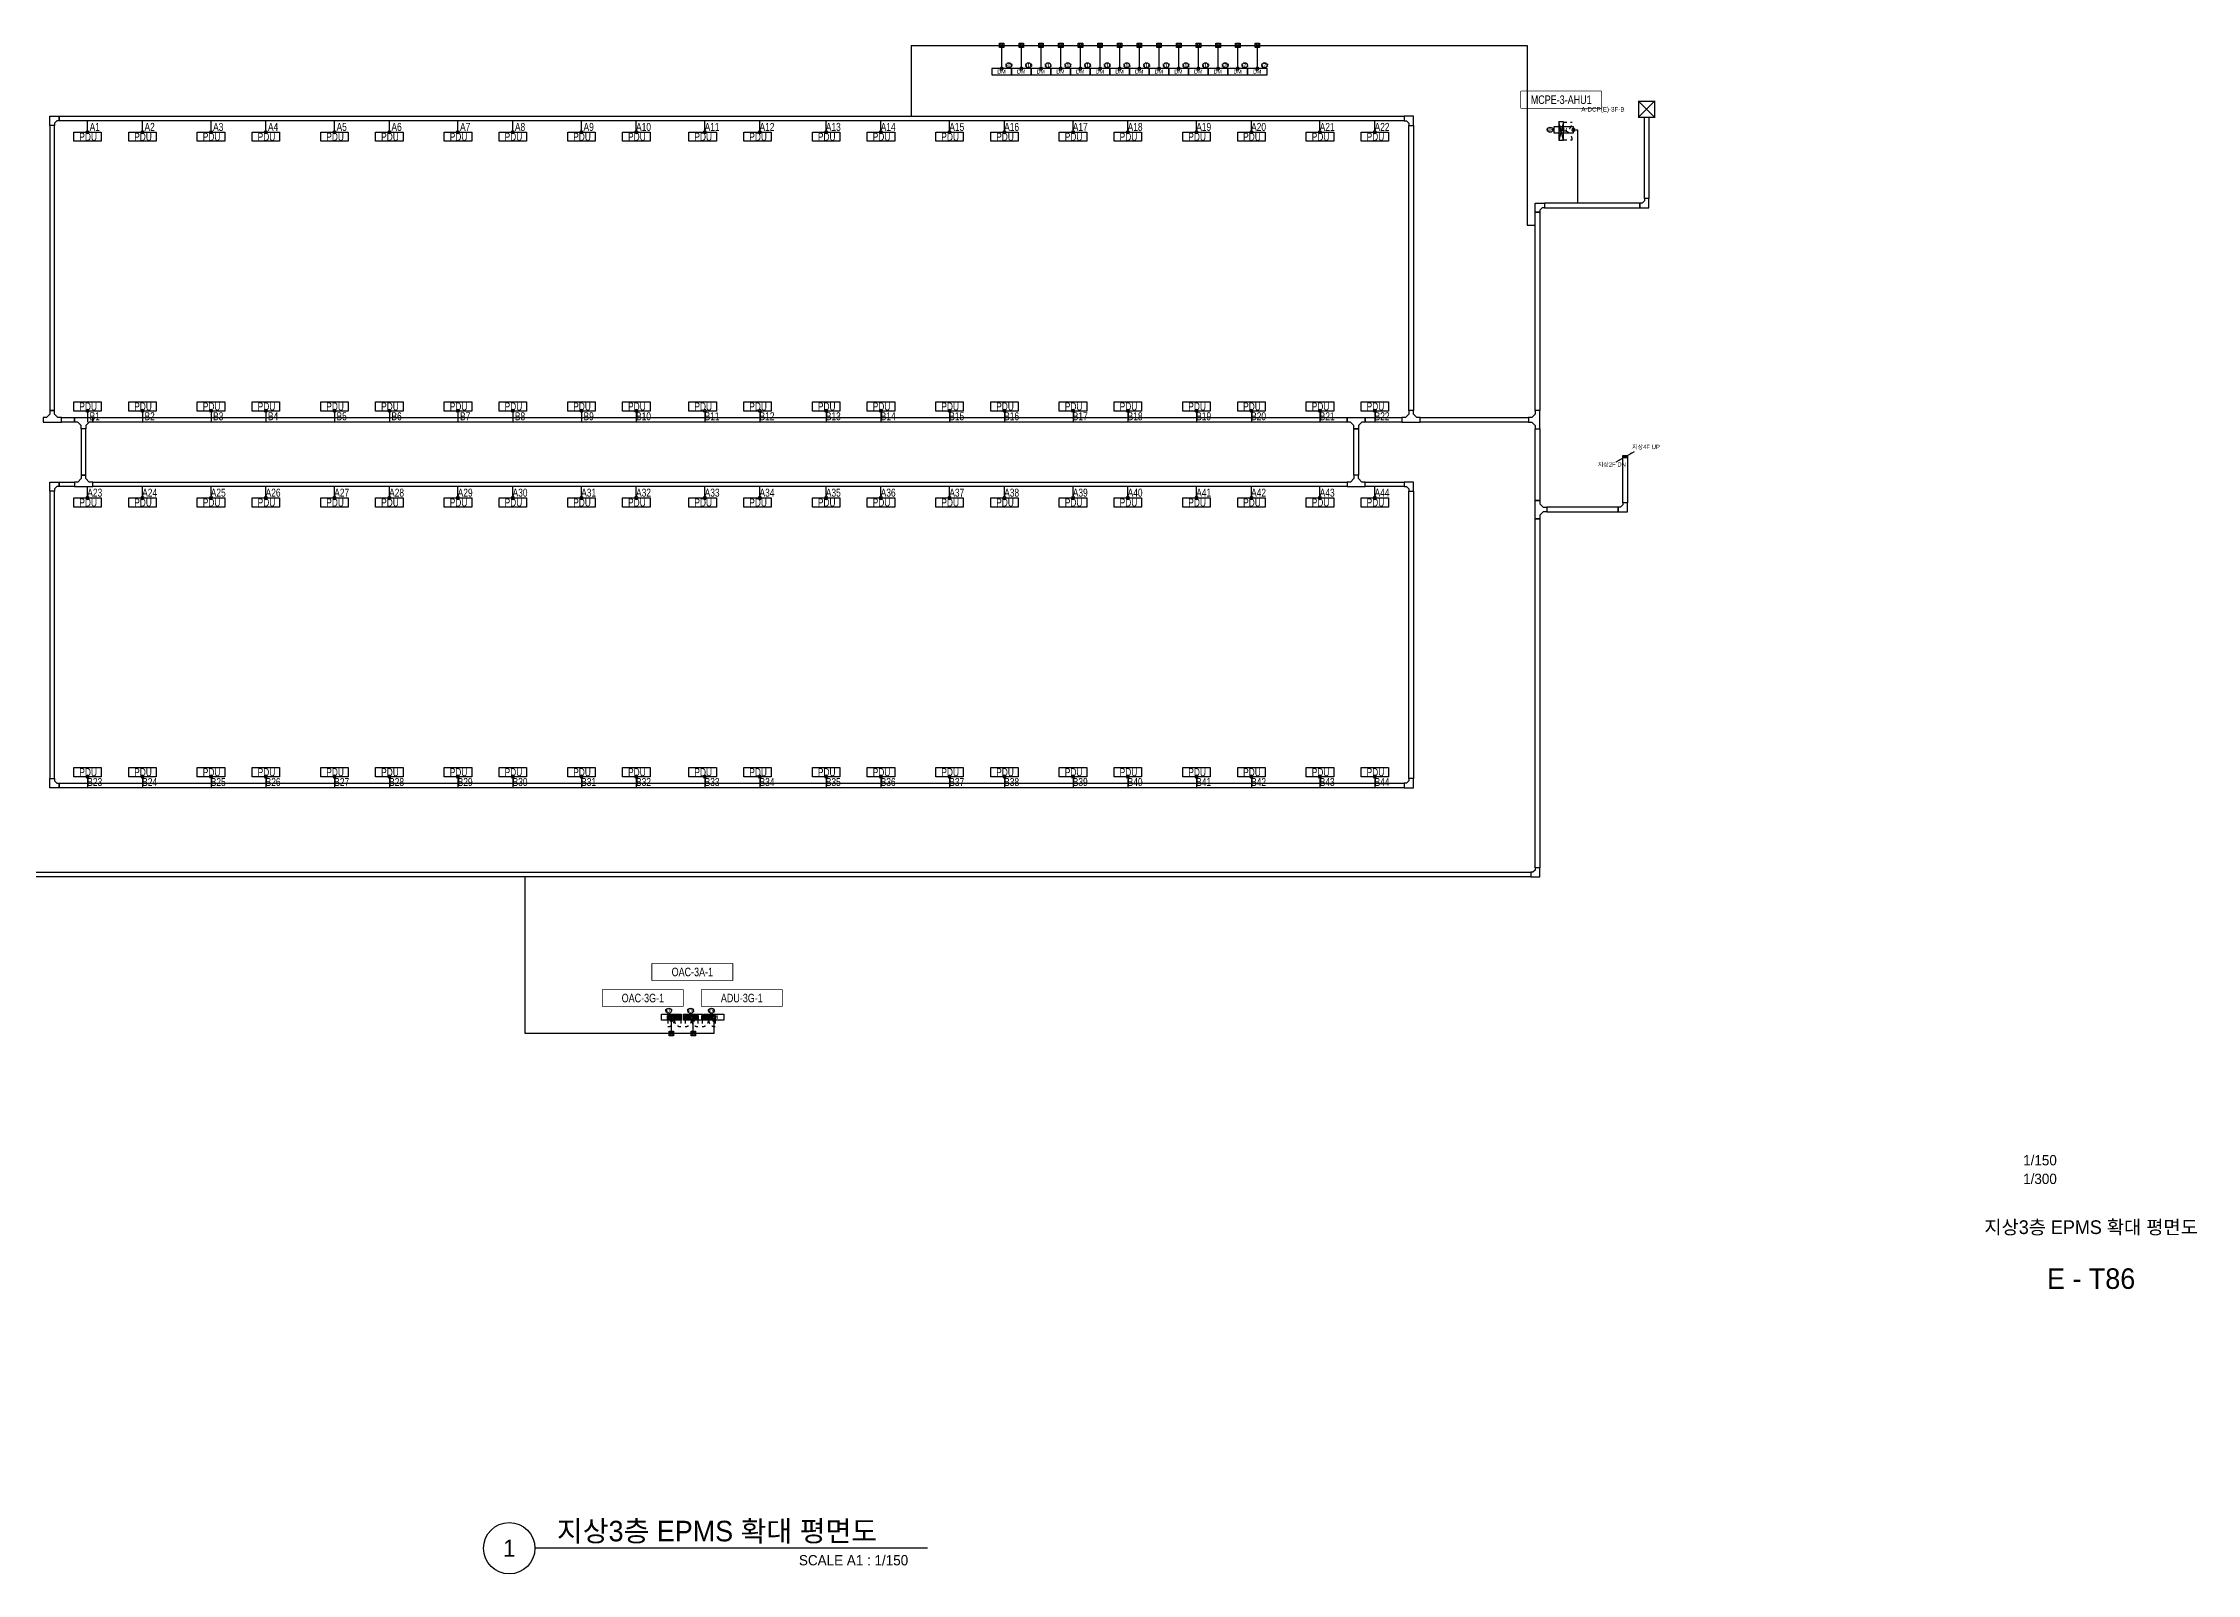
# Model space of a CAD drawing. Header units: millimetres. Extents: x 89450 to 753248, y -530175 to 1209785.
# Drawn here: x 279354 to 373553, y 182625 to 249598 of the extents above; entities that cross this region are included whole.
import ezdxf
from ezdxf.enums import TextEntityAlignment as Align

# ---------------------------------------------------------------- set-up
doc = ezdxf.new("R2010")
doc.units = ezdxf.units.MM
doc.header["$LTSCALE"] = 150
doc.linetypes.add('CONTINOUS', pattern=[0])
doc.linetypes.add('D1', pattern=[3, 1, -1, 1])
for name, color, linetype in [('------01 Motor Control Panel or Center', 4, 'Continuous'), ('-----26 Electrical Cable Tray_LV_UT', 141, 'Continuous'), ('-----29 Indicator', 1, 'Continuous'), ('-----41 Drawing Title', 2, 'Continuous'), ('-----42 Drawing Number', 2, 'Continuous'), ('-----43 Drawing Scale', 3, 'Continuous'), ('-----99 EPMS CABLE DUCT', 4, 'Continuous'), ('-----99 EPMS CONDUIT', 4, 'Continuous'), ('-----99 EPMS DEVICE', 3, 'Continuous'), ('-----99 EPMS PNL', 6, 'Continuous')]:
    doc.layers.add(name, color=color, linetype=linetype)
doc.styles.add('ELEC', font='')
doc.styles.get('ELEC').set_extended_font_data('Dotum')

# ---------------------------------------------------------------- blocks, each defined once
blk = doc.blocks.new('PNL3')
at = {"color": 161, "linetype": 'D1'}
for p, q in [((-200, 280), (-480, 280)), ((-200, -280), (-480, -280))]:
    blk.add_line(p, q, dxfattribs=at)
at = {"color": 161}
for p, q in [((-200, 276), (0, 76)), ((-200, 205), (0, 5)), ((-200, 135), (0, -65)), ((-200, 64), (0, -136)), ((-153, 300), (0, 147)), ((-83, 300), (0, 217)), ((-200, -7), (0, -207)), ((-200, -78), (0, -278)), ((-200, -148), (-48, -300)), ((-200, -219), (-119, -300))]:
    blk.add_line(p, q, dxfattribs=at)
blk.add_lwpolyline([(0, -300), (-200, -300), (-200, 300), (0, 300)], close=True, dxfattribs=at)
at = {"color": 161, "linetype": 'D1'}
for centre, start, end in [((-200, 280), 180, 270), ((-200, -280), 90, 180)]:
    blk.add_arc(centre, 280, start, end, dxfattribs=at)
blk = doc.blocks.new('MCP_EQUIPMENT-2')
at = {"color": 161}
for p, q in [((200, 400), (0, -400)), ((200, -400), (0, 400))]:
    blk.add_line(p, q, dxfattribs=at)
at = {"color": 161, "linetype": 'D1'}
for p, q in [((200, 380), (580, 380)), ((200, -380), (580, -380))]:
    blk.add_line(p, q, dxfattribs=at)
at = {"color": 161}
blk.add_lwpolyline([(200, 400), (0, 400), (0, -400), (200, -400)], close=True, dxfattribs=at)
at = {"color": 161, "linetype": 'D1'}
for centre, start, end in [((200, 380), 270, 0), ((200, -380), 0, 90)]:
    blk.add_arc(centre, 380, start, end, dxfattribs=at)
blk = doc.blocks.new('zw$32E')
for p, q in [((100, 0), (0, 0)), ((0, 0), (0, -400)), ((100, -75), (100, 0)), ((0, -400), (100, -400)), ((175, -150), (100, -75)), ((100, -325), (175, -250)), ((100, -400), (100, -325)), ((250, -150), (175, -150)), ((175, -250), (250, -250)), ((250, -250), (250, -150))]:
    blk.add_line(p, q)

msp = doc.modelspace()

# ---------------------------------------------------------------- linework, layer by layer
at = {"layer": '------01 Motor Control Panel or Center', "linetype": 'CONTINOUS', "elevation": 0}
msp.add_lwpolyline([(347502, 247490), (347502, 246750), (343998, 246750), (343998, 247490)], close=True, dxfattribs=at)
at = {"layer": '------01 Motor Control Panel or Center', "color": 1, "linetype": 'CONTINOUS', "elevation": 0}
for points in [[(307337, 208190), (307337, 207450), (303834, 207450), (303834, 208190)], [(311666, 208190), (311666, 207450), (308162, 207450), (308162, 208190)]]:
    msp.add_lwpolyline(points, close=True, dxfattribs=at)
at = {"layer": '-----26 Electrical Cable Tray_LV_UT', "elevation": 0}
for points in [[(280700, 245700), (281900, 245700), (281900, 245300), (280700, 245300)], [(283100, 245700), (284300, 245700), (284300, 245300), (283100, 245300)], [(286100, 245700), (287300, 245700), (287300, 245300), (286100, 245300)], [(288500, 245700), (289700, 245700), (289700, 245300), (288500, 245300)], [(291500, 245700), (292700, 245700), (292700, 245300), (291500, 245300)], [(293900, 245700), (295100, 245700), (295100, 245300), (293900, 245300)], [(296900, 245700), (298100, 245700), (298100, 245300), (296900, 245300)], [(299300, 245700), (300500, 245700), (300500, 245300), (299300, 245300)], [(302300, 245700), (303500, 245700), (303500, 245300), (302300, 245300)], [(304700, 245700), (305900, 245700), (305900, 245300), (304700, 245300)], [(307600, 245700), (308800, 245700), (308800, 245300), (307600, 245300)], [(310000, 245700), (311200, 245700), (311200, 245300), (310000, 245300)], [(313000, 245700), (314200, 245700), (314200, 245300), (313000, 245300)], [(315400, 245700), (316600, 245700), (316600, 245300), (315400, 245300)], [(318400, 245700), (319600, 245700), (319600, 245300), (318400, 245300)], [(320800, 245700), (322000, 245700), (322000, 245300), (320800, 245300)], [(323800, 245700), (325000, 245700), (325000, 245300), (323800, 245300)], [(326200, 245700), (327400, 245700), (327400, 245300), (326200, 245300)], [(329200, 245700), (330400, 245700), (330400, 245300), (329200, 245300)], [(331600, 245700), (332800, 245700), (332800, 245300), (331600, 245300)], [(334600, 245700), (335800, 245700), (335800, 245300), (334600, 245300)], [(337000, 245700), (338200, 245700), (338200, 245300), (337000, 245300)], [(280700, 233900), (281900, 233900), (281900, 233500), (280700, 233500)], [(283100, 233900), (284300, 233900), (284300, 233500), (283100, 233500)], [(286100, 233900), (287300, 233900), (287300, 233500), (286100, 233500)], [(288500, 233900), (289700, 233900), (289700, 233500), (288500, 233500)], [(291500, 233900), (292700, 233900), (292700, 233500), (291500, 233500)], [(293900, 233900), (295100, 233900), (295100, 233500), (293900, 233500)], [(296900, 233900), (298100, 233900), (298100, 233500), (296900, 233500)], [(299300, 233900), (300500, 233900), (300500, 233500), (299300, 233500)], [(302300, 233900), (303500, 233900), (303500, 233500), (302300, 233500)], [(304700, 233900), (305900, 233900), (305900, 233500), (304700, 233500)], [(307600, 233900), (308800, 233900), (308800, 233500), (307600, 233500)], [(310000, 233900), (311200, 233900), (311200, 233500), (310000, 233500)], [(313000, 233900), (314200, 233900), (314200, 233500), (313000, 233500)], [(315400, 233900), (316600, 233900), (316600, 233500), (315400, 233500)], [(318400, 233900), (319600, 233900), (319600, 233500), (318400, 233500)], [(320800, 233900), (322000, 233900), (322000, 233500), (320800, 233500)], [(323800, 233900), (325000, 233900), (325000, 233500), (323800, 233500)], [(326200, 233900), (327400, 233900), (327400, 233500), (326200, 233500)], [(329200, 233900), (330400, 233900), (330400, 233500), (329200, 233500)], [(331600, 233900), (332800, 233900), (332800, 233500), (331600, 233500)], [(334600, 233900), (335800, 233900), (335800, 233500), (334600, 233500)], [(337000, 233900), (338200, 233900), (338200, 233500), (337000, 233500)], [(280700, 229700), (281900, 229700), (281900, 229300), (280700, 229300)], [(283100, 229700), (284300, 229700), (284300, 229300), (283100, 229300)], [(286100, 229700), (287300, 229700), (287300, 229300), (286100, 229300)], [(288500, 229700), (289700, 229700), (289700, 229300), (288500, 229300)], [(291500, 229700), (292700, 229700), (292700, 229300), (291500, 229300)], [(293900, 229700), (295100, 229700), (295100, 229300), (293900, 229300)], [(296900, 229700), (298100, 229700), (298100, 229300), (296900, 229300)], [(299300, 229700), (300500, 229700), (300500, 229300), (299300, 229300)], [(302300, 229700), (303500, 229700), (303500, 229300), (302300, 229300)], [(304700, 229700), (305900, 229700), (305900, 229300), (304700, 229300)], [(307600, 229700), (308800, 229700), (308800, 229300), (307600, 229300)], [(310000, 229700), (311200, 229700), (311200, 229300), (310000, 229300)], [(313000, 229700), (314200, 229700), (314200, 229300), (313000, 229300)], [(315400, 229700), (316600, 229700), (316600, 229300), (315400, 229300)], [(318400, 229700), (319600, 229700), (319600, 229300), (318400, 229300)], [(320800, 229700), (322000, 229700), (322000, 229300), (320800, 229300)], [(323800, 229700), (325000, 229700), (325000, 229300), (323800, 229300)], [(326200, 229700), (327400, 229700), (327400, 229300), (326200, 229300)], [(329200, 229700), (330400, 229700), (330400, 229300), (329200, 229300)], [(331600, 229700), (332800, 229700), (332800, 229300), (331600, 229300)], [(334600, 229700), (335800, 229700), (335800, 229300), (334600, 229300)], [(337000, 229700), (338200, 229700), (338200, 229300), (337000, 229300)], [(280700, 217900), (281900, 217900), (281900, 217500), (280700, 217500)], [(283100, 217900), (284300, 217900), (284300, 217500), (283100, 217500)], [(286100, 217900), (287300, 217900), (287300, 217500), (286100, 217500)], [(288500, 217900), (289700, 217900), (289700, 217500), (288500, 217500)], [(291500, 217900), (292700, 217900), (292700, 217500), (291500, 217500)], [(293900, 217900), (295100, 217900), (295100, 217500), (293900, 217500)], [(296900, 217900), (298100, 217900), (298100, 217500), (296900, 217500)], [(299300, 217900), (300500, 217900), (300500, 217500), (299300, 217500)], [(302300, 217900), (303500, 217900), (303500, 217500), (302300, 217500)], [(304700, 217900), (305900, 217900), (305900, 217500), (304700, 217500)], [(307600, 217900), (308800, 217900), (308800, 217500), (307600, 217500)], [(310000, 217900), (311200, 217900), (311200, 217500), (310000, 217500)], [(313000, 217900), (314200, 217900), (314200, 217500), (313000, 217500)], [(315400, 217900), (316600, 217900), (316600, 217500), (315400, 217500)], [(318400, 217900), (319600, 217900), (319600, 217500), (318400, 217500)], [(320800, 217900), (322000, 217900), (322000, 217500), (320800, 217500)], [(323800, 217900), (325000, 217900), (325000, 217500), (323800, 217500)], [(326200, 217900), (327400, 217900), (327400, 217500), (326200, 217500)], [(329200, 217900), (330400, 217900), (330400, 217500), (329200, 217500)], [(331600, 217900), (332800, 217900), (332800, 217500), (331600, 217500)], [(334600, 217900), (335800, 217900), (335800, 217500), (334600, 217500)], [(337000, 217900), (338200, 217900), (338200, 217500), (337000, 217500)]]:
    msp.add_lwpolyline(points, close=True, dxfattribs=at)
at = {"layer": '-----29 Indicator'}
for centre in [(321595, 248625), (322455, 248625), (323315, 248625), (324175, 248625), (325035, 248625), (325895, 248625), (326756, 248625), (327616, 248625), (328476, 248625), (329336, 248625), (330196, 248625), (331056, 248625), (331917, 248625), (332777, 248625), (345265, 245804)]:
    msp.add_circle(centre, 114, dxfattribs=at)
at = {"layer": '-----41 Drawing Title', "color": 7}
msp.add_line((318032, 183750), (300868, 183750), dxfattribs=at)
msp.add_circle((299743, 183750), 1125, dxfattribs=at)
at = {"layer": '-----99 EPMS CABLE DUCT'}
for p, q in [((317314, 249498), (344258, 249498)), ((317314, 249498), (317314, 246393, 0)), ((348545, 231500, 0), (348951, 231734, 0)), ((348545, 231500, 0), (348139, 231266, 0)), ((348455, 231540, 0), (348635, 231460, 0)), ((348455, 231460, 0), (348635, 231540, 0))]:
    msp.add_line(p, q, dxfattribs=at)
at = {"layer": '-----99 EPMS CABLE DUCT', "elevation": 0}
for points in [[(279854, 245993), (279654, 245993), (279654, 246393), (280054, 246393), (280054, 246193), (279954, 246193), (279854, 246093), (279854, 245993)], [(339087, 245993), (339287, 245993), (339287, 246393), (338887, 246393), (338887, 246193), (338987, 246193), (339087, 246093), (339087, 245993)], [(344816, 242194), (344616, 242194), (344616, 242594), (345016, 242594), (345016, 242394), (344916, 242394), (344816, 242294), (344816, 242194)], [(349187, 242594), (349187, 242394), (349587, 242394), (349587, 242794), (349387, 242794), (349387, 242694), (349287, 242594), (349187, 242594)], [(279854, 229993), (279654, 229993), (279654, 230393), (280054, 230393), (280054, 230193), (279954, 230193), (279854, 230093), (279854, 229993)], [(339087, 229993), (339287, 229993), (339287, 230393), (338887, 230393), (338887, 230193), (338987, 230193), (339087, 230093), (339087, 229993)], [(348245, 229289), (348245, 229089), (348645, 229089), (348645, 229489), (348445, 229489), (348445, 229389), (348345, 229289), (348245, 229289)], [(280054, 217218), (280054, 217018), (279654, 217018), (279654, 217418), (279854, 217418), (279854, 217318), (279954, 217218), (280054, 217218)], [(338887, 217218), (338887, 217018), (339287, 217018), (339287, 217418), (339087, 217418), (339087, 217318), (338987, 217218), (338887, 217218)], [(344416, 213319), (344416, 213119), (344816, 213119), (344816, 213519), (344616, 213519), (344616, 213419), (344516, 213319), (344416, 213319)]]:
    msp.add_lwpolyline(points, dxfattribs=at)
for points in [[(279654, 245993), (279654, 233518), (279854, 233518), (279854, 245993)], [(280054, 246393), (338887, 246393), (338887, 246193), (280054, 246193)], [(339287, 245993), (339287, 233518), (339087, 233518), (339087, 245993)], [(349387, 246350), (349587, 246350), (349587, 242794), (349387, 242794)], [(344616, 242194), (344816, 242194), (344816, 233518), (344616, 233518)], [(349187, 242594), (345016, 242594), (345016, 242394), (349187, 242394)], [(280154, 233218), (280725, 233218), (280725, 233018), (280154, 233018)], [(281225, 232718), (281025, 232718), (281025, 230693), (281225, 230693)], [(281525, 233218), (336382, 233218), (336382, 233018), (281525, 233018)], [(336682, 232718), (336882, 232718), (336882, 230693), (336682, 230693)], [(337182, 233218), (338787, 233218), (338787, 233018), (337182, 233018)], [(339587, 233218), (344316, 233218), (344316, 233018), (339587, 233018)], [(344616, 232718), (344816, 232718), (344816, 229589), (344616, 229589)], [(348445, 231550), (348645, 231550), (348645, 229489), (348445, 229489)], [(348445, 231550), (348645, 231550), (348645, 231450), (348445, 231450)], [(348455, 231540), (348635, 231540), (348635, 231460), (348455, 231460)], [(279654, 229993), (279654, 217418), (279854, 217418), (279854, 229993)], [(280054, 230393), (280725, 230393), (280725, 230193), (280054, 230193)], [(281525, 230393), (336382, 230393), (336382, 230193), (281525, 230193)], [(337182, 230393), (338887, 230393), (338887, 230193), (337182, 230193)], [(339287, 229993), (339287, 217418), (339087, 217418), (339087, 229993)], [(348245, 229289), (345116, 229289), (345116, 229089), (348245, 229089)], [(344616, 228789), (344816, 228789), (344816, 213519), (344616, 213519)], [(280054, 217218), (338887, 217218), (338887, 217018), (280054, 217018)], [(274298, 213319), (344416, 213319), (344416, 213119), (274298, 213119)]]:
    msp.add_lwpolyline(points, close=True, dxfattribs=at)
for points in [[(348951, 231734, 0, 70, 0), (348775, 231633, 40, 40, 0)], [(348139, 231266, 0, 70, 0), (348315, 231367, 40, 40, 0)]]:
    msp.add_lwpolyline(points, format="xyseb", dxfattribs=at)
at = {"layer": '-----99 EPMS CABLE DUCT'}
msp.add_circle((348545, 231500, 0), 10, dxfattribs=at)
at = {"layer": '-----99 EPMS CONDUIT'}
for p, q in [((321380, 249598), (321180, 249398)), ((321180, 249598), (321380, 249398)), ((321280, 248481), (321280, 249498)), ((322240, 249598), (322040, 249398)), ((322040, 249598), (322240, 249398)), ((322140, 248481), (322140, 249498)), ((323100, 249598), (322900, 249398)), ((322900, 249598), (323100, 249398)), ((323000, 248481), (323000, 249498)), ((323961, 249598), (323761, 249398)), ((323761, 249598), (323961, 249398)), ((323861, 248481), (323861, 249498)), ((324821, 249598), (324621, 249398)), ((324621, 249598), (324821, 249398)), ((324721, 248481), (324721, 249498)), ((325681, 249598), (325481, 249398)), ((325481, 249598), (325681, 249398)), ((325581, 248481), (325581, 249498)), ((326541, 249598), (326341, 249398)), ((326341, 249598), (326541, 249398)), ((326441, 248481), (326441, 249498)), ((327401, 249598), (327201, 249398)), ((327201, 249598), (327401, 249398)), ((327301, 248481), (327301, 249498)), ((328261, 249598), (328061, 249398)), ((328061, 249598), (328261, 249398)), ((328161, 248481), (328161, 249498)), ((329122, 249598), (328922, 249398)), ((328922, 249598), (329122, 249398)), ((329022, 248481), (329022, 249498)), ((329982, 249598), (329782, 249398)), ((329782, 249598), (329982, 249398)), ((329882, 248481), (329882, 249498)), ((330842, 249598), (330642, 249398)), ((330642, 249598), (330842, 249398)), ((330742, 248481), (330742, 249498)), ((331702, 249598), (331502, 249398)), ((331502, 249598), (331702, 249398)), ((331602, 248481), (331602, 249498)), ((332562, 249598), (332362, 249398)), ((332362, 249598), (332562, 249398)), ((332462, 248481), (332462, 249498)), ((281300, 245700), (281300, 246193)), ((283700, 245700), (283700, 246193)), ((286700, 245700), (286700, 246193)), ((289100, 245700), (289100, 246193)), ((292100, 245700), (292100, 246193)), ((294500, 245700), (294500, 246193)), ((297500, 245700), (297500, 246193)), ((299900, 245700), (299900, 246193)), ((302900, 245700), (302900, 246193)), ((305300, 245700), (305300, 246193)), ((308300, 245700), (308300, 246193)), ((310700, 245700), (310700, 246193)), ((313600, 245700), (313600, 246193)), ((316000, 245700), (316000, 246193)), ((319000, 245700), (319000, 246193)), ((321400, 245700), (321400, 246193)), ((324400, 245700), (324400, 246193)), ((326800, 245700), (326800, 246193)), ((329800, 245700), (329800, 246193)), ((332200, 245700), (332200, 246193)), ((335200, 245700), (335200, 246193)), ((337600, 245700), (337600, 246193)), ((346284, 245804), (346459, 245804)), ((346459, 245804), (346459, 242594)), ((281300, 233500), (281300, 233007)), ((283700, 233500), (283700, 233007)), ((286700, 233500), (286700, 233007)), ((289100, 233500), (289100, 233007)), ((292100, 233500), (292100, 233007)), ((294500, 233500), (294500, 233007)), ((297500, 233500), (297500, 233007)), ((299900, 233500), (299900, 233007)), ((302900, 233500), (302900, 233007)), ((305300, 233500), (305300, 233007)), ((308300, 233500), (308300, 233007)), ((310700, 233500), (310700, 233007)), ((313600, 233500), (313600, 233007)), ((316000, 233500), (316000, 233007)), ((319000, 233500), (319000, 233007)), ((321400, 233500), (321400, 233007)), ((324400, 233500), (324400, 233007)), ((326800, 233500), (326800, 233007)), ((329800, 233500), (329800, 233007)), ((332200, 233500), (332200, 233007)), ((335200, 233500), (335200, 233007)), ((337600, 233500), (337600, 233007)), ((281300, 229700), (281300, 230193)), ((283700, 229700), (283700, 230193)), ((286700, 229700), (286700, 230193)), ((289100, 229700), (289100, 230193)), ((292100, 229700), (292100, 230193)), ((294500, 229700), (294500, 230193)), ((297500, 229700), (297500, 230193)), ((299900, 229700), (299900, 230193)), ((302900, 229700), (302900, 230193)), ((305300, 229700), (305300, 230193)), ((308300, 229700), (308300, 230193)), ((310700, 229700), (310700, 230193)), ((313600, 229700), (313600, 230193)), ((316000, 229700), (316000, 230193)), ((319000, 229700), (319000, 230193)), ((321400, 229700), (321400, 230193)), ((324400, 229700), (324400, 230193)), ((326800, 229700), (326800, 230193)), ((329800, 229700), (329800, 230193)), ((332200, 229700), (332200, 230193)), ((335200, 229700), (335200, 230193)), ((337600, 229700), (337600, 230193)), ((281300, 217500), (281300, 217007)), ((283700, 217500), (283700, 217007)), ((286700, 217500), (286700, 217007)), ((289100, 217500), (289100, 217007)), ((292100, 217500), (292100, 217007)), ((294500, 217500), (294500, 217007)), ((297500, 217500), (297500, 217007)), ((299900, 217500), (299900, 217007)), ((302900, 217500), (302900, 217007)), ((305300, 217500), (305300, 217007)), ((308300, 217500), (308300, 217007)), ((310700, 217500), (310700, 217007)), ((313600, 217500), (313600, 217007)), ((316000, 217500), (316000, 217007)), ((319000, 217500), (319000, 217007)), ((321400, 217500), (321400, 217007)), ((324400, 217500), (324400, 217007)), ((326800, 217500), (326800, 217007)), ((329800, 217500), (329800, 217007)), ((332200, 217500), (332200, 217007)), ((335200, 217500), (335200, 217007)), ((337600, 217500), (337600, 217007)), ((300434, 206273), (300434, 213119)), ((306932, 206373), (306732, 206173)), ((306732, 206373), (306932, 206173)), ((306832, 206273), (306832, 206850)), ((307892, 206373), (307692, 206173)), ((307692, 206373), (307892, 206173)), ((307792, 206273), (307792, 206850)), ((308700, 206273), (308700, 206850)), ((308700, 206273), (300434, 206273))]:
    msp.add_line(p, q, dxfattribs=at)
at = {"layer": '-----99 EPMS CONDUIT', "elevation": 0}
for points in [[(321180, 249598), (321380, 249598), (321380, 249398), (321180, 249398)], [(322040, 249598), (322240, 249598), (322240, 249398), (322040, 249398)], [(322900, 249598), (323100, 249598), (323100, 249398), (322900, 249398)], [(323761, 249598), (323961, 249598), (323961, 249398), (323761, 249398)], [(324621, 249598), (324821, 249598), (324821, 249398), (324621, 249398)], [(325481, 249598), (325681, 249598), (325681, 249398), (325481, 249398)], [(326341, 249598), (326541, 249598), (326541, 249398), (326341, 249398)], [(327201, 249598), (327401, 249598), (327401, 249398), (327201, 249398)], [(328061, 249598), (328261, 249598), (328261, 249398), (328061, 249398)], [(328922, 249598), (329122, 249598), (329122, 249398), (328922, 249398)], [(329782, 249598), (329982, 249598), (329982, 249398), (329782, 249398)], [(330642, 249598), (330842, 249598), (330842, 249398), (330642, 249398)], [(331502, 249598), (331702, 249598), (331702, 249398), (331502, 249398)], [(332362, 249598), (332562, 249598), (332562, 249398), (332362, 249398)], [(306732, 206373), (306932, 206373), (306932, 206173), (306732, 206173)], [(307692, 206373), (307892, 206373), (307892, 206173), (307692, 206173)]]:
    msp.add_lwpolyline(points, close=True, dxfattribs=at)
at = {"layer": '-----99 EPMS CONDUIT'}
for centre, start, end in [((321280, 248481), 120, 60), ((322140, 248481), 120, 60), ((323000, 248481), 120, 60), ((323861, 248481), 120, 60), ((324721, 248481), 120, 60), ((325581, 248481), 120, 60), ((326441, 248481), 120, 60), ((327301, 248481), 120, 60), ((328161, 248481), 120, 60), ((329022, 248481), 120, 60), ((329882, 248481), 120, 60), ((330742, 248481), 120, 60), ((331602, 248481), 120, 60), ((332462, 248481), 120, 60), ((346284, 245804), 30, 330), ((281300, 245700), 120, 60), ((283700, 245700), 120, 60), ((286700, 245700), 120, 60), ((289100, 245700), 120, 60), ((292100, 245700), 120, 60), ((294500, 245700), 120, 60), ((297500, 245700), 120, 60), ((299900, 245700), 120, 60), ((302900, 245700), 120, 60), ((305300, 245700), 120, 60), ((308300, 245700), 120, 60), ((310700, 245700), 120, 60), ((313600, 245700), 120, 60), ((316000, 245700), 120, 60), ((319000, 245700), 120, 60), ((321400, 245700), 120, 60), ((324400, 245700), 120, 60), ((326800, 245700), 120, 60), ((329800, 245700), 120, 60), ((332200, 245700), 120, 60), ((335200, 245700), 120, 60), ((337600, 245700), 120, 60), ((281300, 233500), 300, 240), ((283700, 233500), 300, 240), ((286700, 233500), 300, 240), ((289100, 233500), 300, 240), ((292100, 233500), 300, 240), ((294500, 233500), 300, 240), ((297500, 233500), 300, 240), ((299900, 233500), 300, 240), ((302900, 233500), 300, 240), ((305300, 233500), 300, 240), ((308300, 233500), 300, 240), ((310700, 233500), 300, 240), ((313600, 233500), 300, 240), ((316000, 233500), 300, 240), ((319000, 233500), 300, 240), ((321400, 233500), 300, 240), ((324400, 233500), 300, 240), ((326800, 233500), 300, 240), ((329800, 233500), 300, 240), ((332200, 233500), 300, 240), ((335200, 233500), 300, 240), ((337600, 233500), 300, 240), ((281300, 229700), 120, 60), ((283700, 229700), 120, 60), ((286700, 229700), 120, 60), ((289100, 229700), 120, 60), ((292100, 229700), 120, 60), ((294500, 229700), 120, 60), ((297500, 229700), 120, 60), ((299900, 229700), 120, 60), ((302900, 229700), 120, 60), ((305300, 229700), 120, 60), ((308300, 229700), 120, 60), ((310700, 229700), 120, 60), ((313600, 229700), 120, 60), ((316000, 229700), 120, 60), ((319000, 229700), 120, 60), ((321400, 229700), 120, 60), ((324400, 229700), 120, 60), ((326800, 229700), 120, 60), ((329800, 229700), 120, 60), ((332200, 229700), 120, 60), ((335200, 229700), 120, 60), ((337600, 229700), 120, 60), ((281300, 217500), 300, 240), ((283700, 217500), 300, 240), ((286700, 217500), 300, 240), ((289100, 217500), 300, 240), ((292100, 217500), 300, 240), ((294500, 217500), 300, 240), ((297500, 217500), 300, 240), ((299900, 217500), 300, 240), ((302900, 217500), 300, 240), ((305300, 217500), 300, 240), ((308300, 217500), 300, 240), ((310700, 217500), 300, 240), ((313600, 217500), 300, 240), ((316000, 217500), 300, 240), ((319000, 217500), 300, 240), ((321400, 217500), 300, 240), ((324400, 217500), 300, 240), ((326800, 217500), 300, 240), ((329800, 217500), 300, 240), ((332200, 217500), 300, 240), ((335200, 217500), 300, 240), ((337600, 217500), 300, 240), ((306832, 206850), 300, 240), ((307792, 206850), 300, 240), ((308700, 206850), 300, 240)]:
    msp.add_arc(centre, 63.8, start, end, dxfattribs=at)
at = {"layer": '-----99 EPMS DEVICE', "color": 2, "elevation": 0}
for points in [[(321710, 248481), (320850, 248481), (320850, 248212), (321710, 248212)], [(322570, 248481), (321710, 248481), (321710, 248212), (322570, 248212)], [(323430, 248481), (322570, 248481), (322570, 248212), (323430, 248212)], [(324291, 248481), (323430, 248481), (323430, 248212), (324291, 248212)], [(325151, 248481), (324291, 248481), (324291, 248212), (325151, 248212)], [(326011, 248481), (325151, 248481), (325151, 248212), (326011, 248212)], [(326871, 248481), (326011, 248481), (326011, 248212), (326871, 248212)], [(327731, 248481), (326871, 248481), (326871, 248212), (327731, 248212)], [(328591, 248481), (327731, 248481), (327731, 248212), (328591, 248212)], [(329452, 248481), (328591, 248481), (328591, 248212), (329452, 248212)], [(330312, 248481), (329452, 248481), (329452, 248212), (330312, 248212)], [(331172, 248481), (330312, 248481), (330312, 248212), (331172, 248212)], [(332032, 248481), (331172, 248481), (331172, 248212), (332032, 248212)], [(332892, 248481), (332032, 248481), (332032, 248212), (332892, 248212)], [(346284, 245939), (345424, 245939), (345424, 245669), (346284, 245669)]]:
    msp.add_lwpolyline(points, close=True, dxfattribs=at)
at = {"layer": '-----99 EPMS PNL'}
for p, q in [((349137, 247050, 0), (349837, 246350, 0)), ((349137, 246350, 0), (349837, 247050, 0))]:
    msp.add_line(p, q, dxfattribs=at)
at = {"layer": '-----99 EPMS PNL', "const_width": 50, "elevation": 0}
msp.add_lwpolyline([(349137, 247050), (349837, 247050), (349837, 246350), (349137, 246350)], close=True, dxfattribs=at)

# ---------------------------------------------------------------- block references
at = {"layer": '------01 Motor Control Panel or Center'}
msp.add_blockref('MCP_EQUIPMENT-2', (345650, 245750), dxfattribs=at)
at = {"layer": '------01 Motor Control Panel or Center', "rotation": 90}
for p in [(306962, 207050), (307712, 207050)]:
    msp.add_blockref('PNL3', p, dxfattribs=at)
at = {"layer": '-----99 EPMS CABLE DUCT'}
for p, xscale, yscale, zscale, rotation in [((279354, 233018, 0), 2, 2, 2, 90.00000000000249), ((280725, 233218, 0), -2, 2, 2, 89.99999999999746), ((336382, 233218, 0), -2, 2, 2, 89.99999999999746), ((338787, 233018, 0), 2, 2, 2, 90.00000000000249), ((344816, 232718, 0), 2, 2, 2, 180.0000000000505), ((280725, 230193, 0), 1.999999999999999, 1.999999999999999, 1.999999999999999, 90.00000000000253), ((336382, 230193, 0), 2, 2, 2, 90.0000000000025), ((344616, 228789), -2, 2, 2, 180)]:
    msp.add_blockref('zw$32E', p, dxfattribs=dict(at, xscale=xscale, yscale=yscale, zscale=zscale, rotation=rotation))

# ---------------------------------------------------------------- texts
at = {"layer": '-----26 Electrical Cable Tray_LV_UT', "style": 'ELEC', "width": 0.8}
for p in [(281325, 245500), (283725, 245500), (286725, 245500), (289125, 245500), (292125, 245500), (294525, 245500), (297525, 245500), (299925, 245500), (302925, 245500), (305325, 245500), (308225, 245500), (310625, 245500), (313625, 245500), (316025, 245500), (319025, 245500), (321425, 245500), (324425, 245500), (326825, 245500), (329825, 245500), (332225, 245500), (335225, 245500), (337625, 245500), (281325, 233700), (283725, 233700), (286725, 233700), (289125, 233700), (292125, 233700), (294525, 233700), (297525, 233700), (299925, 233700), (302925, 233700), (305325, 233700), (308225, 233700), (310625, 233700), (313625, 233700), (316025, 233700), (319025, 233700), (321425, 233700), (324425, 233700), (326825, 233700), (329825, 233700), (332225, 233700), (335225, 233700), (337625, 233700), (281325, 229500), (283725, 229500), (286725, 229500), (289125, 229500), (292125, 229500), (294525, 229500), (297525, 229500), (299925, 229500), (302925, 229500), (305325, 229500), (308225, 229500), (310625, 229500), (313625, 229500), (316025, 229500), (319025, 229500), (321425, 229500), (324425, 229500), (326825, 229500), (329825, 229500), (332225, 229500), (335225, 229500), (337625, 229500), (281325, 217700), (283725, 217700), (286725, 217700), (289125, 217700), (292125, 217700), (294525, 217700), (297525, 217700), (299925, 217700), (302925, 217700), (305325, 217700), (308225, 217700), (310625, 217700), (313625, 217700), (316025, 217700), (319025, 217700), (321425, 217700), (324425, 217700), (326825, 217700), (329825, 217700), (332225, 217700), (335225, 217700), (337625, 217700)]:
    msp.add_text('PDU', height=350, dxfattribs=at).set_placement(p, align=Align.MIDDLE_CENTER)
at = {"layer": '-----29 Indicator', "style": 'ELEC'}
for s, p in [('509', (321595, 248625)), ('510', (322455, 248625)), ('511', (323315, 248625)), ('512', (324175, 248625)), ('513', (325035, 248625)), ('514', (325895, 248625)), ('515', (326756, 248625)), ('516', (327616, 248625)), ('517', (328476, 248625)), ('518', (329336, 248625)), ('519', (330196, 248625)), ('520', (331056, 248625)), ('521', (331917, 248625)), ('522', (332777, 248625))]:
    msp.add_text(s, height=150, rotation=360, dxfattribs=at).set_placement(p, align=Align.MIDDLE_CENTER)
msp.add_text('505', height=150, dxfattribs=at).set_placement((345265, 245804), align=Align.MIDDLE_CENTER)
at = {"layer": '-----41 Drawing Title', "style": 'ELEC'}
msp.add_text('지상3층 EPMS 확대 평면도', height=600, dxfattribs=at).set_placement((368925, 197795), align=Align.MIDDLE_CENTER)
at = {"layer": '-----41 Drawing Title', "color": 2, "style": 'ELEC'}
msp.add_text('지상3층 EPMS 확대 평면도', height=900, dxfattribs=at).set_placement((301827, 184050))
at = {"layer": '-----41 Drawing Title', "color": 7, "style": 'ELEC'}
msp.add_text('1', height=750, dxfattribs=at).set_placement((299743, 183750), align=Align.MIDDLE)
at = {"layer": '-----41 Drawing Title', "style": 'ELEC'}
msp.add_text('SCALE A1 : 1/150', height=450, dxfattribs=at).set_placement((317190, 183000), align=Align.RIGHT)
at = {"layer": '-----42 Drawing Number', "style": 'ELEC'}
msp.add_text('E - T86', height=900, dxfattribs=at).set_placement((368925, 195545), align=Align.MIDDLE_CENTER)
at = {"layer": '-----43 Drawing Scale', "style": 'ELEC'}
for s, p in [('1/150', (366690, 200725)), ('1/300', (366690, 199910))]:
    msp.add_text(s, height=450, dxfattribs=at).set_placement(p, align=Align.MIDDLE_CENTER)
at = {"layer": '-----99 EPMS CABLE DUCT', "style": 'ELEC'}
for s, p in [('지상4F UP', (348850, 231834, 0)), ('지상2F DN', (347349, 231069, 0))]:
    msp.add_text(s, height=187.7, dxfattribs=at).set_placement(p)
at = {"layer": '-----99 EPMS DEVICE', "color": 2, "style": 'ELEC', "width": 0.9}
for p in [(321271, 248347), (322131, 248347), (322991, 248347), (323851, 248347), (324711, 248347), (325572, 248347), (326432, 248347), (327292, 248347), (328152, 248347), (329012, 248347), (329872, 248347), (330732, 248347), (331593, 248347), (332453, 248347), (345844, 245805)]:
    msp.add_text('DM', height=168, dxfattribs=at).set_placement(p, align=Align.MIDDLE)
at = {"layer": '-----99 EPMS DEVICE', "style": 'ELEC', "width": 0.8}
for s, p in [('A1', (281615, 245929)), ('A2', (284015, 245929)), ('A3', (287015, 245929)), ('A4', (289415, 245929)), ('A5', (292415, 245929)), ('A6', (294815, 245929)), ('A7', (297815, 245929)), ('A8', (300215, 245929)), ('A9', (303215, 245929)), ('A10', (305615, 245929)), ('A11', (308615, 245929)), ('A12', (311015, 245929)), ('A13', (313915, 245929)), ('A14', (316315, 245929)), ('A15', (319315, 245929)), ('A16', (321715, 245929)), ('A17', (324715, 245929)), ('A18', (327115, 245929)), ('A19', (330115, 245929)), ('A20', (332515, 245929)), ('A21', (335515, 245929)), ('A22', (337915, 245929)), ('B1', (281615, 233271)), ('B2', (284015, 233271)), ('B3', (287015, 233271)), ('B4', (289415, 233271)), ('B5', (292415, 233271)), ('B6', (294815, 233271)), ('B7', (297815, 233271)), ('B8', (300215, 233271)), ('B9', (303215, 233271)), ('B10', (305615, 233271)), ('B11', (308615, 233271)), ('B12', (311015, 233271)), ('B13', (313915, 233271)), ('B14', (316315, 233271)), ('B15', (319315, 233271)), ('B16', (321715, 233271)), ('B17', (324715, 233271)), ('B18', (327115, 233271)), ('B19', (330115, 233271)), ('B20', (332515, 233271)), ('B21', (335515, 233271)), ('B22', (337915, 233271)), ('A23', (281615, 229929)), ('A24', (284015, 229929)), ('A25', (287015, 229929)), ('A26', (289415, 229929)), ('A27', (292415, 229929)), ('A28', (294815, 229929)), ('A29', (297815, 229929)), ('A30', (300215, 229929)), ('A31', (303215, 229929)), ('A32', (305615, 229929)), ('A33', (308615, 229929)), ('A34', (311015, 229929)), ('A35', (313915, 229929)), ('A36', (316315, 229929)), ('A37', (319315, 229929)), ('A38', (321715, 229929)), ('A39', (324715, 229929)), ('A40', (327115, 229929)), ('A41', (330115, 229929)), ('A42', (332515, 229929)), ('A43', (335515, 229929)), ('A44', (337915, 229929)), ('B23', (281615, 217271)), ('B24', (284015, 217271)), ('B25', (287015, 217271)), ('B26', (289415, 217271)), ('B27', (292415, 217271)), ('B28', (294815, 217271)), ('B29', (297815, 217271)), ('B30', (300215, 217271)), ('B31', (303215, 217271)), ('B32', (305615, 217271)), ('B33', (308615, 217271)), ('B34', (311015, 217271)), ('B35', (313915, 217271)), ('B36', (316315, 217271)), ('B37', (319315, 217271)), ('B38', (321715, 217271)), ('B39', (324715, 217271)), ('B40', (327115, 217271)), ('B41', (330115, 217271)), ('B42', (332515, 217271)), ('B43', (335515, 217271)), ('B44', (337915, 217271))]:
    msp.add_text(s, height=350, dxfattribs=at).set_placement(p, align=Align.MIDDLE_CENTER)

# ---------------------------------------------------------------- next in the draw order: wipeouts: each hides what was drawn before it
at = {"color": 1}
for points in [[(343998, 247490), (347502, 247490), (347502, 246750), (343998, 246750)], [(303834, 208190), (307337, 208190), (307337, 207450), (303834, 207450)], [(308162, 208190), (311666, 208190), (311666, 207450), (308162, 207450)]]:
    msp.add_wipeout(points, dxfattribs=at).dxf.layer = '------01 Motor Control Panel or Center'

# ---------------------------------------------------------------- next in the draw order: linework, layer by layer
at = {"layer": '------01 Motor Control Panel or Center', "color": 1, "linetype": 'CONTINOUS'}
msp.add_lwpolyline([(309502, 209330), (309502, 208590), (305998, 208590), (305998, 209330)], close=True, dxfattribs=at)
at = {"layer": '-----29 Indicator'}
for centre in [(306718, 207264), (307677, 207264), (308585, 207264)]:
    msp.add_circle(centre, 114, dxfattribs=at)
at = {"layer": '-----99 EPMS CABLE DUCT', "elevation": 0}
msp.add_lwpolyline([(344258, 249498), (344258, 241626), (344616, 241626)], dxfattribs=at)
at = {"layer": '-----99 EPMS DEVICE', "color": 2, "elevation": 0}
for points in [[(307262, 206850), (306402, 206850), (306402, 207120), (307262, 207120)], [(308222, 206850), (307362, 206850), (307362, 207120), (308222, 207120)], [(309130, 206850), (308270, 206850), (308270, 207120), (309130, 207120)]]:
    msp.add_lwpolyline(points, close=True, dxfattribs=at)
at = {"layer": '-----99 EPMS PNL', "const_width": 1, "elevation": 0}
msp.add_lwpolyline([(346490, 246519), (346490, 246880), (348661, 246880), (348661, 246519)], close=True, dxfattribs=at)

# ---------------------------------------------------------------- next in the draw order: block references
at = {"layer": '------01 Motor Control Panel or Center', "rotation": 90}
msp.add_blockref('PNL3', (308462, 207050), dxfattribs=at)

# ---------------------------------------------------------------- next in the draw order: texts
at = {"layer": '------01 Motor Control Panel or Center', "linetype": 'CONTINOUS', "style": 'ELEC', "width": 0.8}
for s, p in [('MCPE-3-AHU1', (345750, 247120)), ('OAC-3G-1', (305586, 207820)), ('ADU-3G-1', (309914, 207820))]:
    msp.add_text(s, height=375, dxfattribs=at).set_placement(p, align=Align.MIDDLE)
at = {"layer": '-----29 Indicator', "style": 'ELEC'}
for s, p in [('507', (306718, 207264)), ('506', (307677, 207264)), ('508', (308585, 207264))]:
    msp.add_text(s, height=150, dxfattribs=at).set_placement(p, align=Align.MIDDLE_CENTER)
at = {"layer": '-----99 EPMS DEVICE', "color": 2, "style": 'ELEC', "width": 0.9}
for p in [(306823, 206984), (307782, 206984), (308691, 206984)]:
    msp.add_text('DM', height=168, dxfattribs=at).set_placement(p, align=Align.MIDDLE)
at = {"layer": '-----99 EPMS PNL', "style": 'ELEC'}
msp.add_text('A-DCP(E)-3F-B', height=196.83, dxfattribs=at).set_placement((347576, 246700), align=Align.MIDDLE_CENTER)

# ---------------------------------------------------------------- next in the draw order: wipeouts: each hides what was drawn before it
at = {"color": 1}
msp.add_wipeout([(305998, 209330), (309502, 209330), (309502, 208590), (305998, 208590)], dxfattribs=at).dxf.layer = '------01 Motor Control Panel or Center'

# ---------------------------------------------------------------- next in the draw order: texts
at = {"layer": '------01 Motor Control Panel or Center', "linetype": 'CONTINOUS', "style": 'ELEC', "width": 0.8}
msp.add_text('OAC-3A-1', height=375, dxfattribs=at).set_placement((307750, 208960), align=Align.MIDDLE)

doc.saveas('drawing.dxf')
